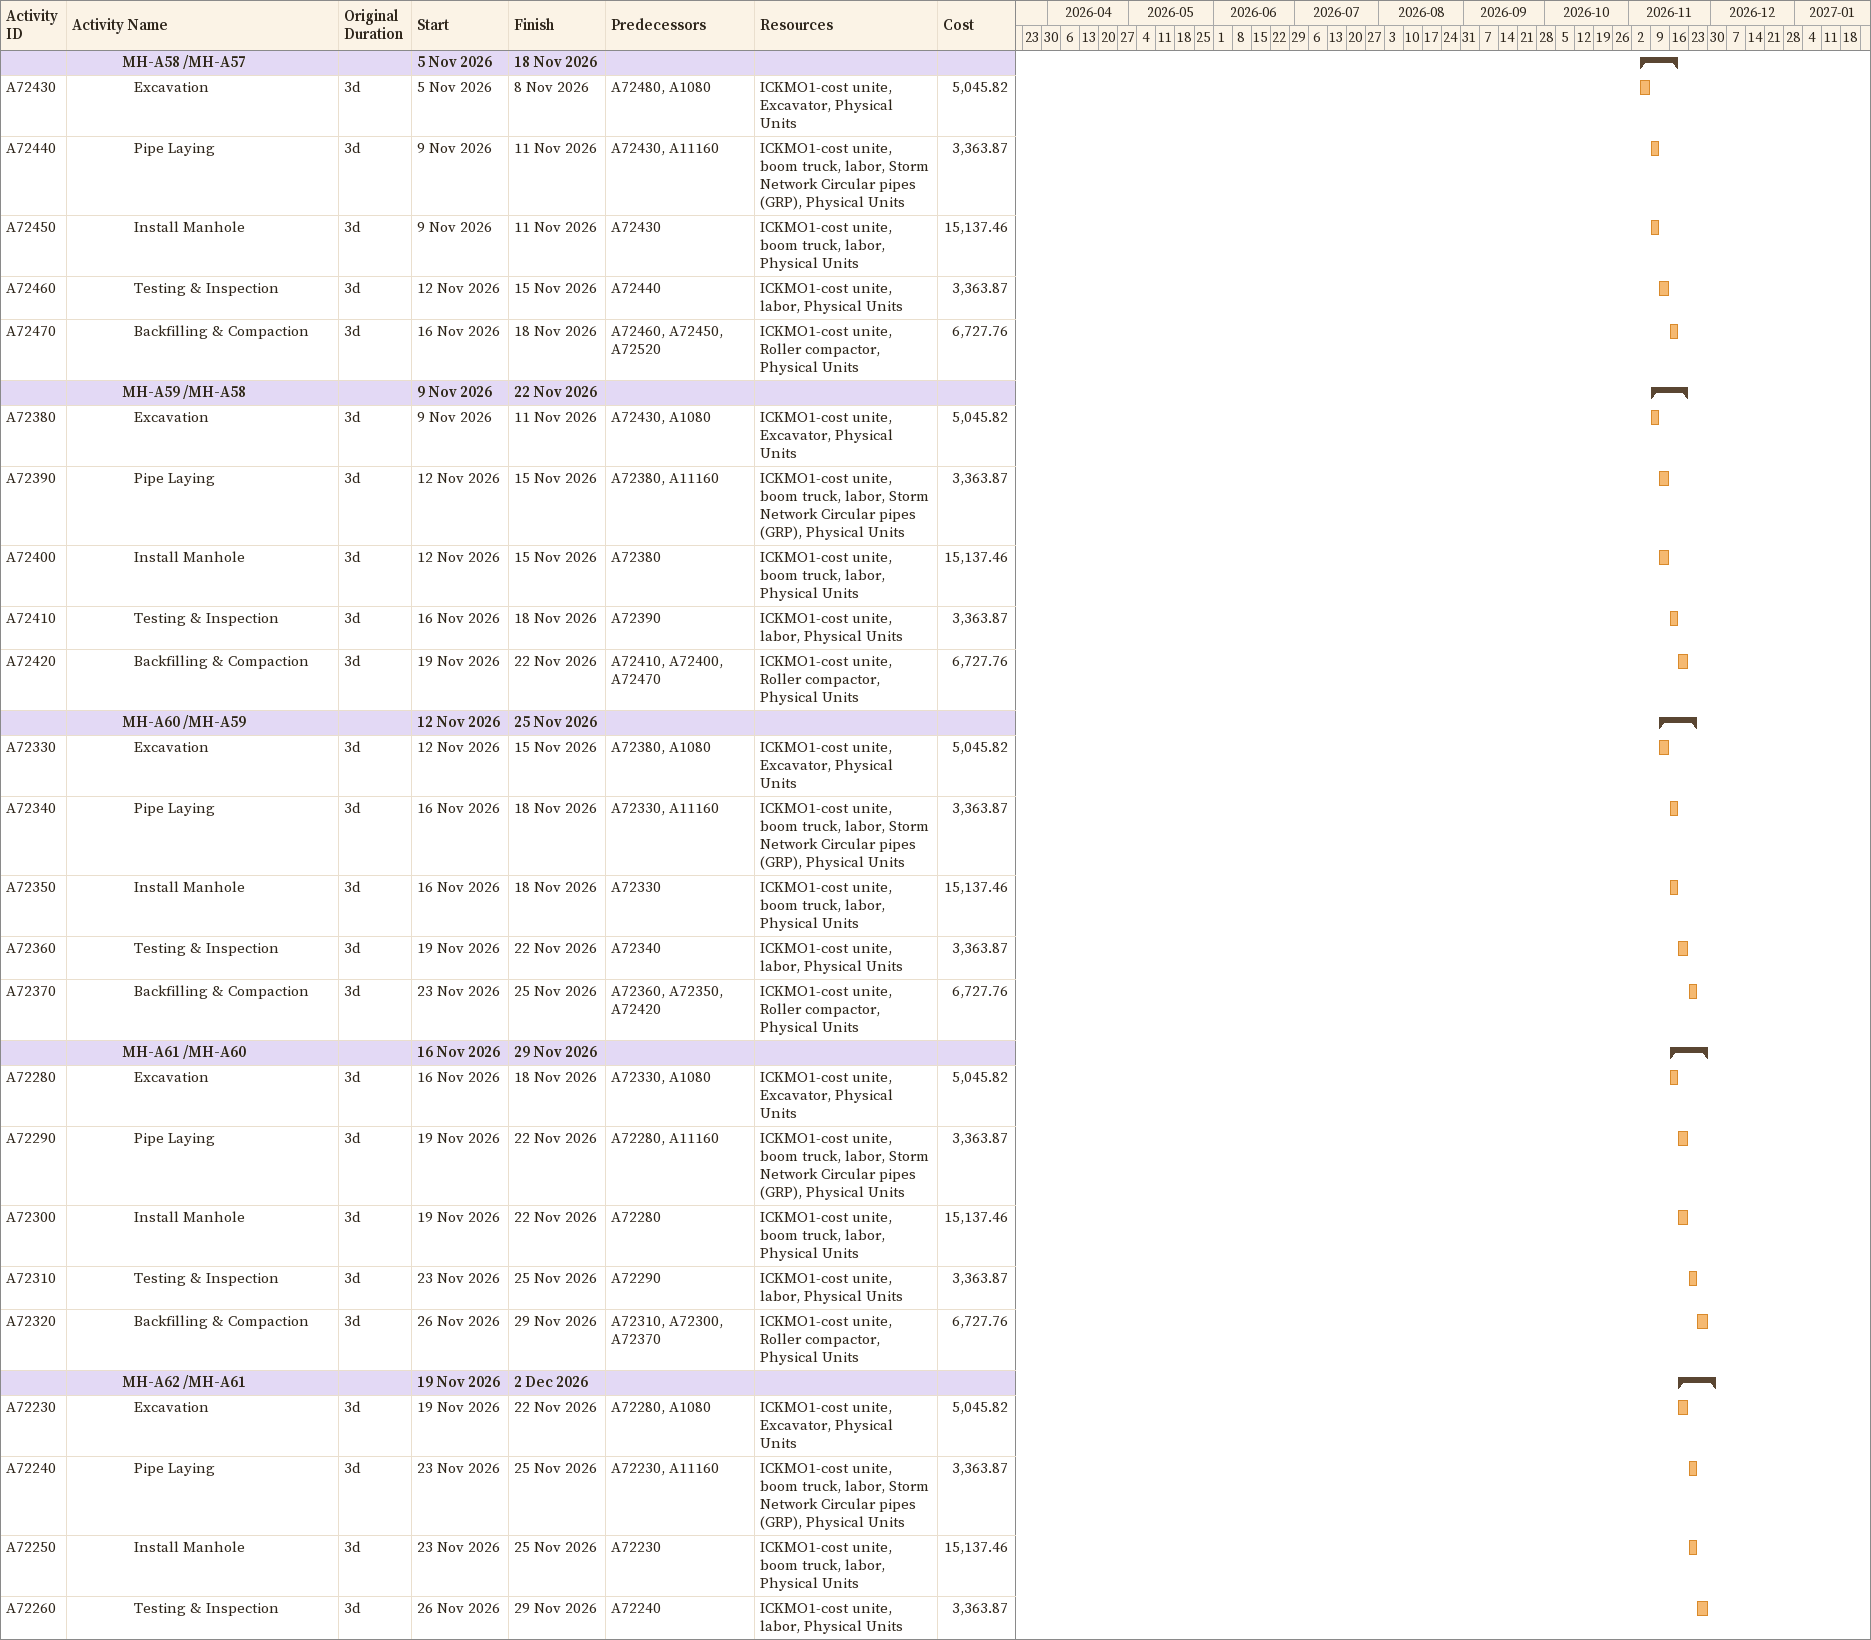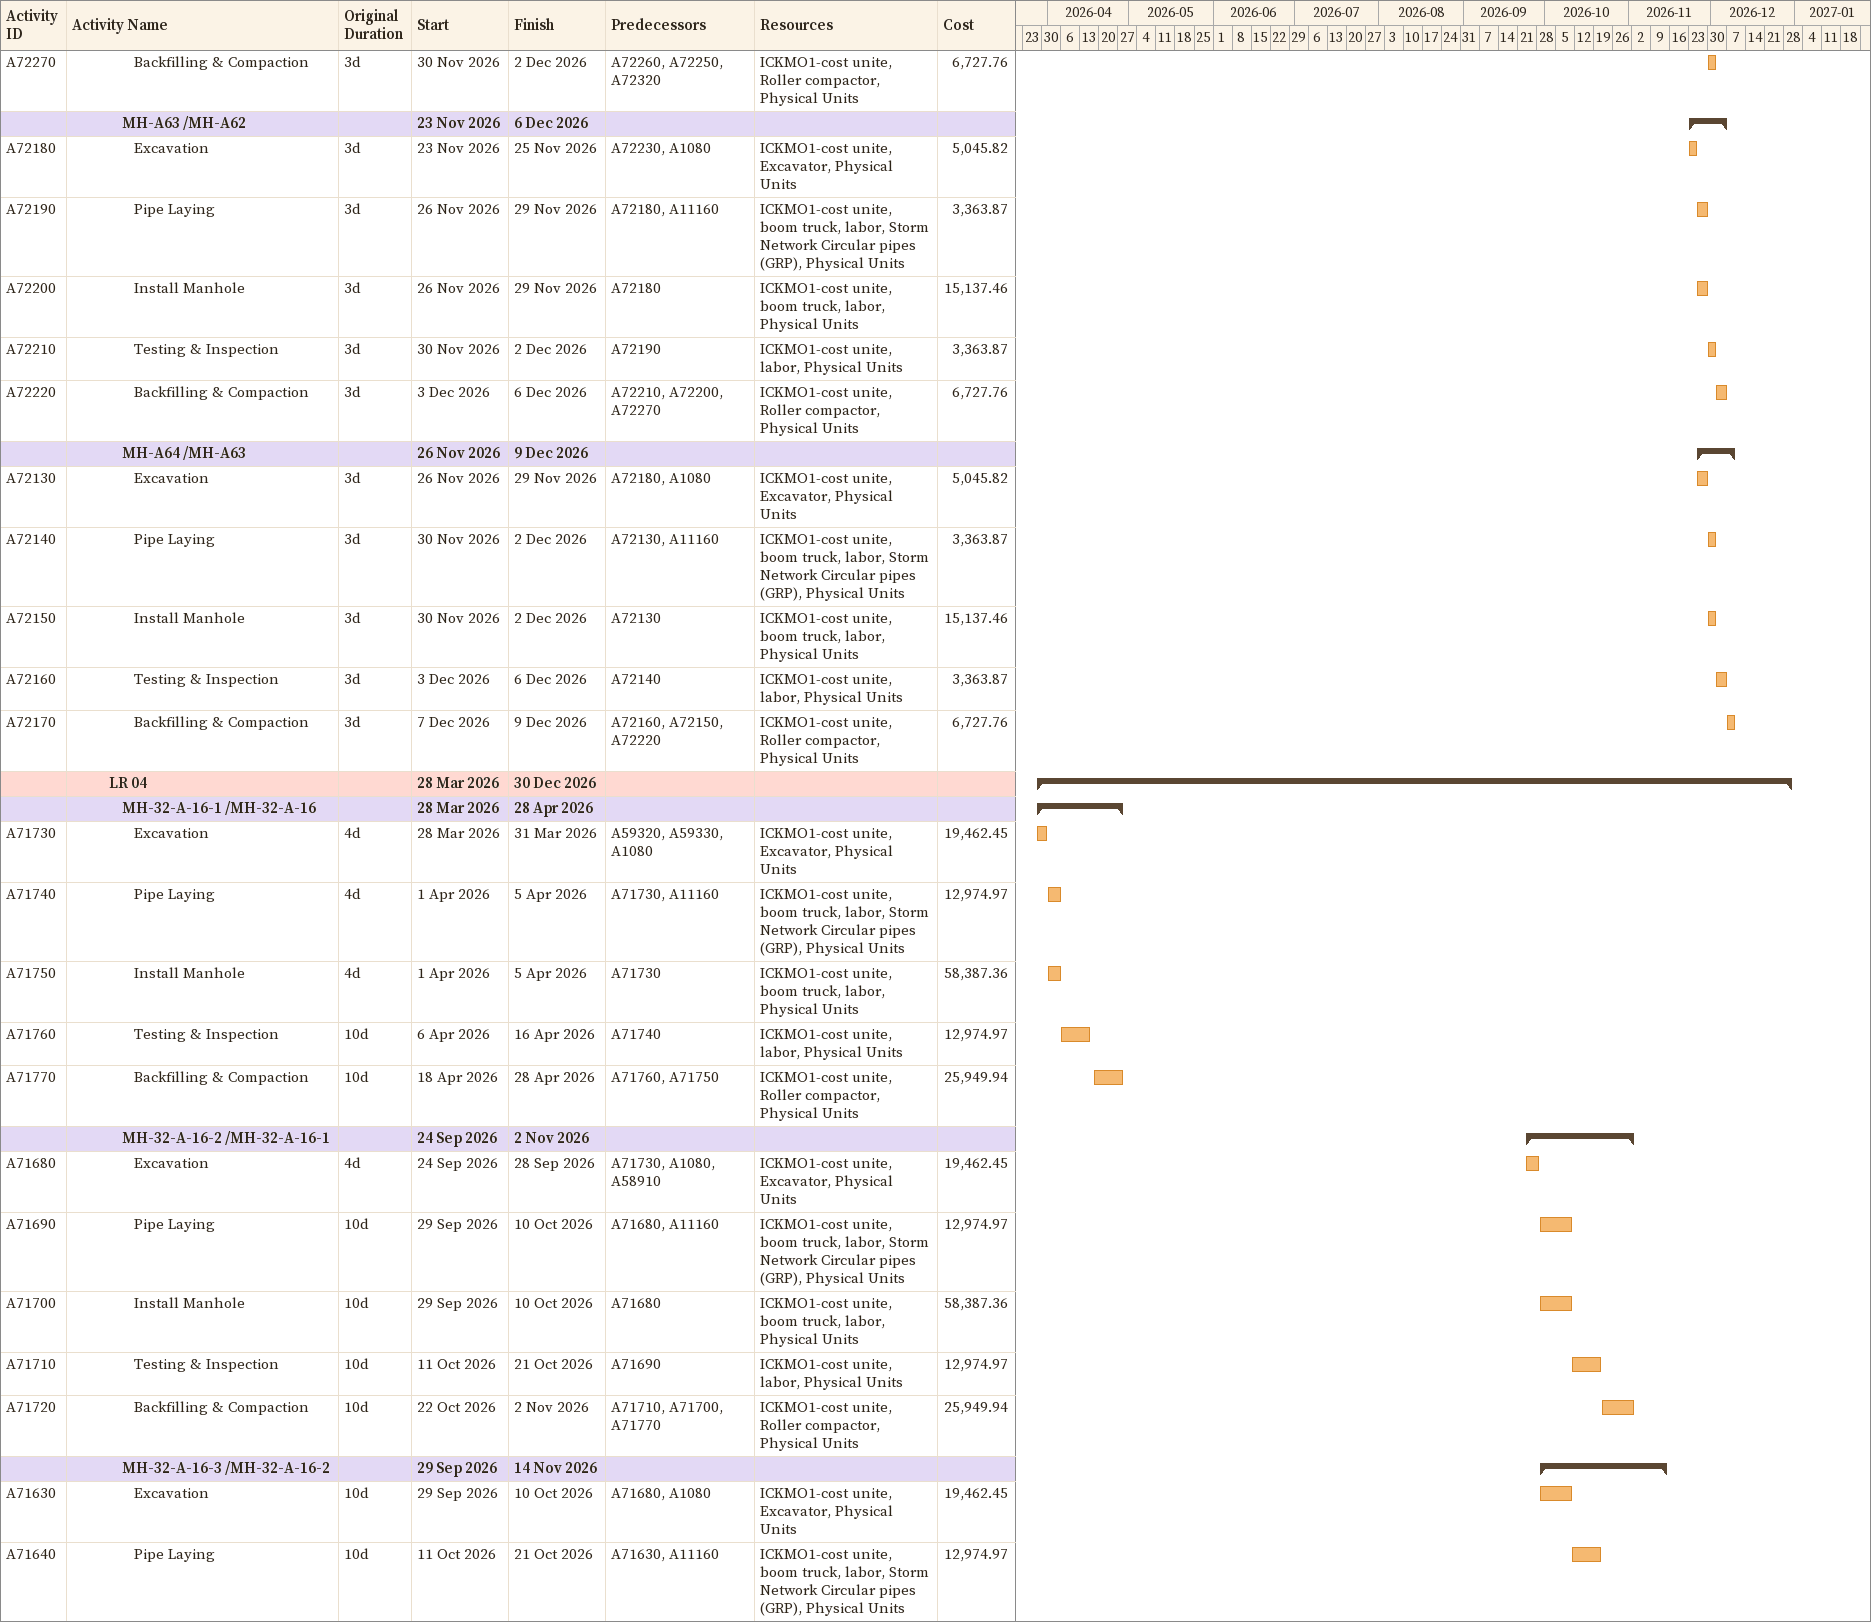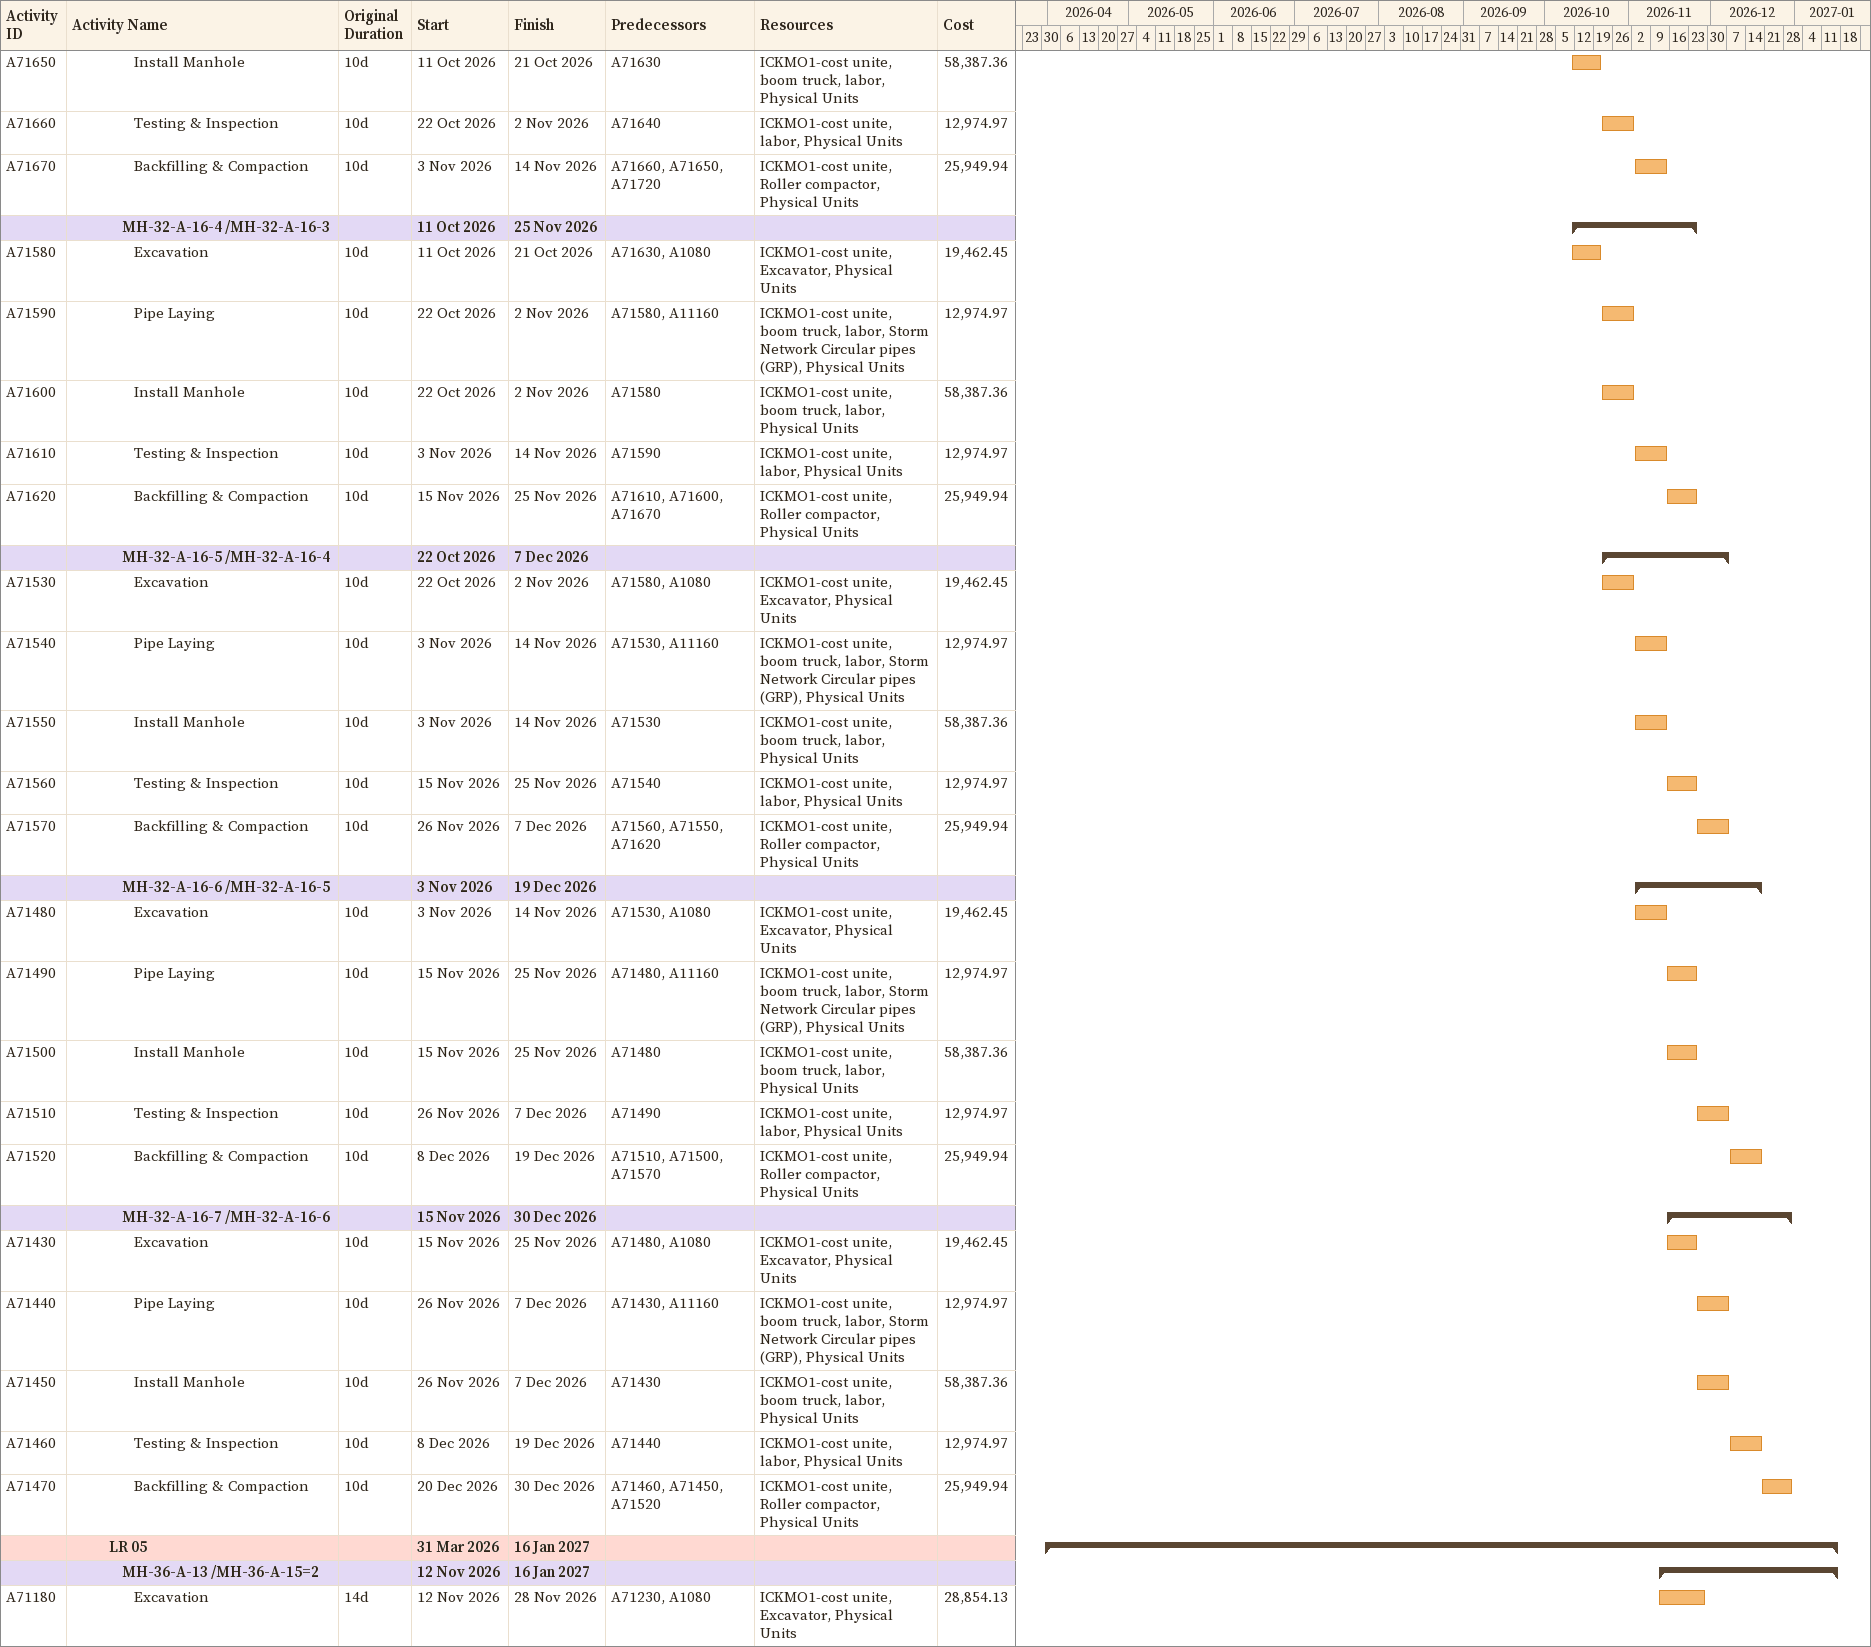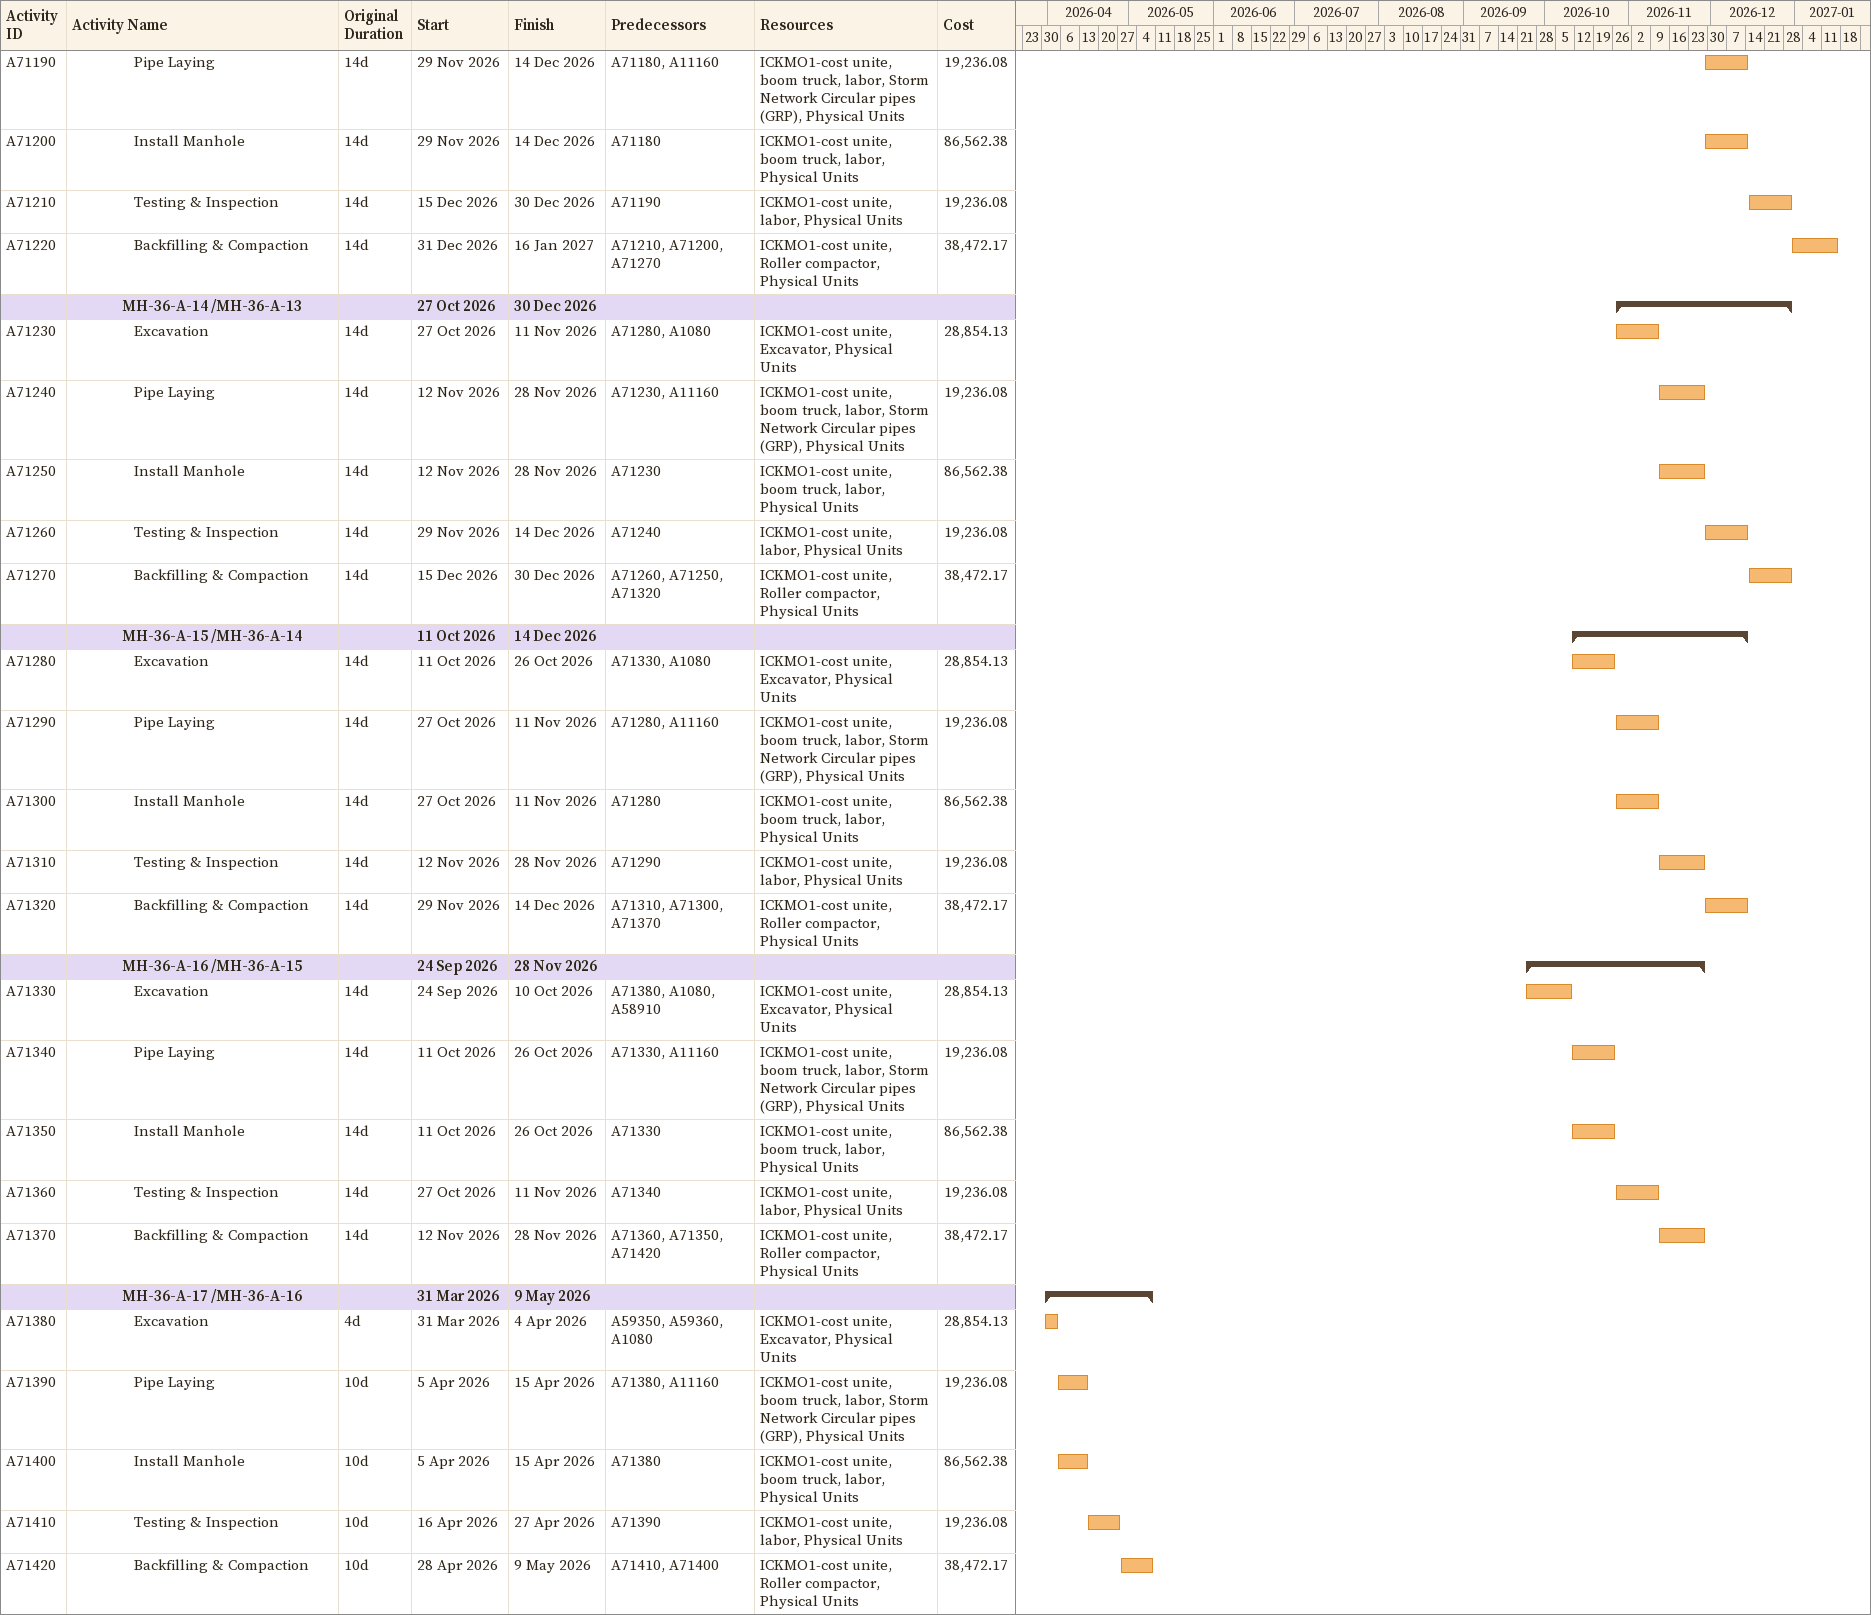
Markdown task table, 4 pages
| ID | Level | Task | Original duration | Start | Finish | Predecessors | Resources | Cost |
|---|---|---|---|---|---|---|---|---|
|  | 5 | **MH-A58 /MH-A57** |  | 2026-11-05 | 2026-11-18 |  |  |  |
| A72430 | 6 | Excavation | 3d | 2026-11-05 | 2026-11-08 | A72480, A1080 | ICKMO1-cost unite, Excavator, Physical Units | 5045.82 |
| A72440 | 6 | Pipe Laying | 3d | 2026-11-09 | 2026-11-11 | A72430, A11160 | ICKMO1-cost unite, boom truck, labor, Storm Network Circular pipes (GRP), Physical Units | 3363.87 |
| A72450 | 6 | Install Manhole | 3d | 2026-11-09 | 2026-11-11 | A72430 | ICKMO1-cost unite, boom truck, labor, Physical Units | 15137.46 |
| A72460 | 6 | Testing & Inspection | 3d | 2026-11-12 | 2026-11-15 | A72440 | ICKMO1-cost unite, labor, Physical Units | 3363.87 |
| A72470 | 6 | Backfilling & Compaction | 3d | 2026-11-16 | 2026-11-18 | A72460, A72450, A72520 | ICKMO1-cost unite, Roller compactor, Physical Units | 6727.76 |
|  | 5 | **MH-A59 /MH-A58** |  | 2026-11-09 | 2026-11-22 |  |  |  |
| A72380 | 6 | Excavation | 3d | 2026-11-09 | 2026-11-11 | A72430, A1080 | ICKMO1-cost unite, Excavator, Physical Units | 5045.82 |
| A72390 | 6 | Pipe Laying | 3d | 2026-11-12 | 2026-11-15 | A72380, A11160 | ICKMO1-cost unite, boom truck, labor, Storm Network Circular pipes (GRP), Physical Units | 3363.87 |
| A72400 | 6 | Install Manhole | 3d | 2026-11-12 | 2026-11-15 | A72380 | ICKMO1-cost unite, boom truck, labor, Physical Units | 15137.46 |
| A72410 | 6 | Testing & Inspection | 3d | 2026-11-16 | 2026-11-18 | A72390 | ICKMO1-cost unite, labor, Physical Units | 3363.87 |
| A72420 | 6 | Backfilling & Compaction | 3d | 2026-11-19 | 2026-11-22 | A72410, A72400, A72470 | ICKMO1-cost unite, Roller compactor, Physical Units | 6727.76 |
|  | 5 | **MH-A60 /MH-A59** |  | 2026-11-12 | 2026-11-25 |  |  |  |
| A72330 | 6 | Excavation | 3d | 2026-11-12 | 2026-11-15 | A72380, A1080 | ICKMO1-cost unite, Excavator, Physical Units | 5045.82 |
| A72340 | 6 | Pipe Laying | 3d | 2026-11-16 | 2026-11-18 | A72330, A11160 | ICKMO1-cost unite, boom truck, labor, Storm Network Circular pipes (GRP), Physical Units | 3363.87 |
| A72350 | 6 | Install Manhole | 3d | 2026-11-16 | 2026-11-18 | A72330 | ICKMO1-cost unite, boom truck, labor, Physical Units | 15137.46 |
| A72360 | 6 | Testing & Inspection | 3d | 2026-11-19 | 2026-11-22 | A72340 | ICKMO1-cost unite, labor, Physical Units | 3363.87 |
| A72370 | 6 | Backfilling & Compaction | 3d | 2026-11-23 | 2026-11-25 | A72360, A72350, A72420 | ICKMO1-cost unite, Roller compactor, Physical Units | 6727.76 |
|  | 5 | **MH-A61 /MH-A60** |  | 2026-11-16 | 2026-11-29 |  |  |  |
| A72280 | 6 | Excavation | 3d | 2026-11-16 | 2026-11-18 | A72330, A1080 | ICKMO1-cost unite, Excavator, Physical Units | 5045.82 |
| A72290 | 6 | Pipe Laying | 3d | 2026-11-19 | 2026-11-22 | A72280, A11160 | ICKMO1-cost unite, boom truck, labor, Storm Network Circular pipes (GRP), Physical Units | 3363.87 |
| A72300 | 6 | Install Manhole | 3d | 2026-11-19 | 2026-11-22 | A72280 | ICKMO1-cost unite, boom truck, labor, Physical Units | 15137.46 |
| A72310 | 6 | Testing & Inspection | 3d | 2026-11-23 | 2026-11-25 | A72290 | ICKMO1-cost unite, labor, Physical Units | 3363.87 |
| A72320 | 6 | Backfilling & Compaction | 3d | 2026-11-26 | 2026-11-29 | A72310, A72300, A72370 | ICKMO1-cost unite, Roller compactor, Physical Units | 6727.76 |
|  | 5 | **MH-A62 /MH-A61** |  | 2026-11-19 | 2026-12-02 |  |  |  |
| A72230 | 6 | Excavation | 3d | 2026-11-19 | 2026-11-22 | A72280, A1080 | ICKMO1-cost unite, Excavator, Physical Units | 5045.82 |
| A72240 | 6 | Pipe Laying | 3d | 2026-11-23 | 2026-11-25 | A72230, A11160 | ICKMO1-cost unite, boom truck, labor, Storm Network Circular pipes (GRP), Physical Units | 3363.87 |
| A72250 | 6 | Install Manhole | 3d | 2026-11-23 | 2026-11-25 | A72230 | ICKMO1-cost unite, boom truck, labor, Physical Units | 15137.46 |
| A72260 | 6 | Testing & Inspection | 3d | 2026-11-26 | 2026-11-29 | A72240 | ICKMO1-cost unite, labor, Physical Units | 3363.87 |
| A72270 | 6 | Backfilling & Compaction | 3d | 2026-11-30 | 2026-12-02 | A72260, A72250, A72320 | ICKMO1-cost unite, Roller compactor, Physical Units | 6727.76 |
|  | 5 | **MH-A63 /MH-A62** |  | 2026-11-23 | 2026-12-06 |  |  |  |
| A72180 | 6 | Excavation | 3d | 2026-11-23 | 2026-11-25 | A72230, A1080 | ICKMO1-cost unite, Excavator, Physical Units | 5045.82 |
| A72190 | 6 | Pipe Laying | 3d | 2026-11-26 | 2026-11-29 | A72180, A11160 | ICKMO1-cost unite, boom truck, labor, Storm Network Circular pipes (GRP), Physical Units | 3363.87 |
| A72200 | 6 | Install Manhole | 3d | 2026-11-26 | 2026-11-29 | A72180 | ICKMO1-cost unite, boom truck, labor, Physical Units | 15137.46 |
| A72210 | 6 | Testing & Inspection | 3d | 2026-11-30 | 2026-12-02 | A72190 | ICKMO1-cost unite, labor, Physical Units | 3363.87 |
| A72220 | 6 | Backfilling & Compaction | 3d | 2026-12-03 | 2026-12-06 | A72210, A72200, A72270 | ICKMO1-cost unite, Roller compactor, Physical Units | 6727.76 |
|  | 5 | **MH-A64 /MH-A63** |  | 2026-11-26 | 2026-12-09 |  |  |  |
| A72130 | 6 | Excavation | 3d | 2026-11-26 | 2026-11-29 | A72180, A1080 | ICKMO1-cost unite, Excavator, Physical Units | 5045.82 |
| A72140 | 6 | Pipe Laying | 3d | 2026-11-30 | 2026-12-02 | A72130, A11160 | ICKMO1-cost unite, boom truck, labor, Storm Network Circular pipes (GRP), Physical Units | 3363.87 |
| A72150 | 6 | Install Manhole | 3d | 2026-11-30 | 2026-12-02 | A72130 | ICKMO1-cost unite, boom truck, labor, Physical Units | 15137.46 |
| A72160 | 6 | Testing & Inspection | 3d | 2026-12-03 | 2026-12-06 | A72140 | ICKMO1-cost unite, labor, Physical Units | 3363.87 |
| A72170 | 6 | Backfilling & Compaction | 3d | 2026-12-07 | 2026-12-09 | A72160, A72150, A72220 | ICKMO1-cost unite, Roller compactor, Physical Units | 6727.76 |
|  | 4 | **LR 04** |  | 2026-03-28 | 2026-12-30 |  |  |  |
|  | 5 | **MH-32-A-16-1 /MH-32-A-16** |  | 2026-03-28 | 2026-04-28 |  |  |  |
| A71730 | 6 | Excavation | 4d | 2026-03-28 | 2026-03-31 | A59320, A59330, A1080 | ICKMO1-cost unite, Excavator, Physical Units | 19462.45 |
| A71740 | 6 | Pipe Laying | 4d | 2026-04-01 | 2026-04-05 | A71730, A11160 | ICKMO1-cost unite, boom truck, labor, Storm Network Circular pipes (GRP), Physical Units | 12974.97 |
| A71750 | 6 | Install Manhole | 4d | 2026-04-01 | 2026-04-05 | A71730 | ICKMO1-cost unite, boom truck, labor, Physical Units | 58387.36 |
| A71760 | 6 | Testing & Inspection | 10d | 2026-04-06 | 2026-04-16 | A71740 | ICKMO1-cost unite, labor, Physical Units | 12974.97 |
| A71770 | 6 | Backfilling & Compaction | 10d | 2026-04-18 | 2026-04-28 | A71760, A71750 | ICKMO1-cost unite, Roller compactor, Physical Units | 25949.94 |
|  | 5 | **MH-32-A-16-2 /MH-32-A-16-1** |  | 2026-09-24 | 2026-11-02 |  |  |  |
| A71680 | 6 | Excavation | 4d | 2026-09-24 | 2026-09-28 | A71730, A1080, A58910 | ICKMO1-cost unite, Excavator, Physical Units | 19462.45 |
| A71690 | 6 | Pipe Laying | 10d | 2026-09-29 | 2026-10-10 | A71680, A11160 | ICKMO1-cost unite, boom truck, labor, Storm Network Circular pipes (GRP), Physical Units | 12974.97 |
| A71700 | 6 | Install Manhole | 10d | 2026-09-29 | 2026-10-10 | A71680 | ICKMO1-cost unite, boom truck, labor, Physical Units | 58387.36 |
| A71710 | 6 | Testing & Inspection | 10d | 2026-10-11 | 2026-10-21 | A71690 | ICKMO1-cost unite, labor, Physical Units | 12974.97 |
| A71720 | 6 | Backfilling & Compaction | 10d | 2026-10-22 | 2026-11-02 | A71710, A71700, A71770 | ICKMO1-cost unite, Roller compactor, Physical Units | 25949.94 |
|  | 5 | **MH-32-A-16-3 /MH-32-A-16-2** |  | 2026-09-29 | 2026-11-14 |  |  |  |
| A71630 | 6 | Excavation | 10d | 2026-09-29 | 2026-10-10 | A71680, A1080 | ICKMO1-cost unite, Excavator, Physical Units | 19462.45 |
| A71640 | 6 | Pipe Laying | 10d | 2026-10-11 | 2026-10-21 | A71630, A11160 | ICKMO1-cost unite, boom truck, labor, Storm Network Circular pipes (GRP), Physical Units | 12974.97 |
| A71650 | 6 | Install Manhole | 10d | 2026-10-11 | 2026-10-21 | A71630 | ICKMO1-cost unite, boom truck, labor, Physical Units | 58387.36 |
| A71660 | 6 | Testing & Inspection | 10d | 2026-10-22 | 2026-11-02 | A71640 | ICKMO1-cost unite, labor, Physical Units | 12974.97 |
| A71670 | 6 | Backfilling & Compaction | 10d | 2026-11-03 | 2026-11-14 | A71660, A71650, A71720 | ICKMO1-cost unite, Roller compactor, Physical Units | 25949.94 |
|  | 5 | **MH-32-A-16-4 /MH-32-A-16-3** |  | 2026-10-11 | 2026-11-25 |  |  |  |
| A71580 | 6 | Excavation | 10d | 2026-10-11 | 2026-10-21 | A71630, A1080 | ICKMO1-cost unite, Excavator, Physical Units | 19462.45 |
| A71590 | 6 | Pipe Laying | 10d | 2026-10-22 | 2026-11-02 | A71580, A11160 | ICKMO1-cost unite, boom truck, labor, Storm Network Circular pipes (GRP), Physical Units | 12974.97 |
| A71600 | 6 | Install Manhole | 10d | 2026-10-22 | 2026-11-02 | A71580 | ICKMO1-cost unite, boom truck, labor, Physical Units | 58387.36 |
| A71610 | 6 | Testing & Inspection | 10d | 2026-11-03 | 2026-11-14 | A71590 | ICKMO1-cost unite, labor, Physical Units | 12974.97 |
| A71620 | 6 | Backfilling & Compaction | 10d | 2026-11-15 | 2026-11-25 | A71610, A71600, A71670 | ICKMO1-cost unite, Roller compactor, Physical Units | 25949.94 |
|  | 5 | **MH-32-A-16-5 /MH-32-A-16-4** |  | 2026-10-22 | 2026-12-07 |  |  |  |
| A71530 | 6 | Excavation | 10d | 2026-10-22 | 2026-11-02 | A71580, A1080 | ICKMO1-cost unite, Excavator, Physical Units | 19462.45 |
| A71540 | 6 | Pipe Laying | 10d | 2026-11-03 | 2026-11-14 | A71530, A11160 | ICKMO1-cost unite, boom truck, labor, Storm Network Circular pipes (GRP), Physical Units | 12974.97 |
| A71550 | 6 | Install Manhole | 10d | 2026-11-03 | 2026-11-14 | A71530 | ICKMO1-cost unite, boom truck, labor, Physical Units | 58387.36 |
| A71560 | 6 | Testing & Inspection | 10d | 2026-11-15 | 2026-11-25 | A71540 | ICKMO1-cost unite, labor, Physical Units | 12974.97 |
| A71570 | 6 | Backfilling & Compaction | 10d | 2026-11-26 | 2026-12-07 | A71560, A71550, A71620 | ICKMO1-cost unite, Roller compactor, Physical Units | 25949.94 |
|  | 5 | **MH-32-A-16-6 /MH-32-A-16-5** |  | 2026-11-03 | 2026-12-19 |  |  |  |
| A71480 | 6 | Excavation | 10d | 2026-11-03 | 2026-11-14 | A71530, A1080 | ICKMO1-cost unite, Excavator, Physical Units | 19462.45 |
| A71490 | 6 | Pipe Laying | 10d | 2026-11-15 | 2026-11-25 | A71480, A11160 | ICKMO1-cost unite, boom truck, labor, Storm Network Circular pipes (GRP), Physical Units | 12974.97 |
| A71500 | 6 | Install Manhole | 10d | 2026-11-15 | 2026-11-25 | A71480 | ICKMO1-cost unite, boom truck, labor, Physical Units | 58387.36 |
| A71510 | 6 | Testing & Inspection | 10d | 2026-11-26 | 2026-12-07 | A71490 | ICKMO1-cost unite, labor, Physical Units | 12974.97 |
| A71520 | 6 | Backfilling & Compaction | 10d | 2026-12-08 | 2026-12-19 | A71510, A71500, A71570 | ICKMO1-cost unite, Roller compactor, Physical Units | 25949.94 |
|  | 5 | **MH-32-A-16-7 /MH-32-A-16-6** |  | 2026-11-15 | 2026-12-30 |  |  |  |
| A71430 | 6 | Excavation | 10d | 2026-11-15 | 2026-11-25 | A71480, A1080 | ICKMO1-cost unite, Excavator, Physical Units | 19462.45 |
| A71440 | 6 | Pipe Laying | 10d | 2026-11-26 | 2026-12-07 | A71430, A11160 | ICKMO1-cost unite, boom truck, labor, Storm Network Circular pipes (GRP), Physical Units | 12974.97 |
| A71450 | 6 | Install Manhole | 10d | 2026-11-26 | 2026-12-07 | A71430 | ICKMO1-cost unite, boom truck, labor, Physical Units | 58387.36 |
| A71460 | 6 | Testing & Inspection | 10d | 2026-12-08 | 2026-12-19 | A71440 | ICKMO1-cost unite, labor, Physical Units | 12974.97 |
| A71470 | 6 | Backfilling & Compaction | 10d | 2026-12-20 | 2026-12-30 | A71460, A71450, A71520 | ICKMO1-cost unite, Roller compactor, Physical Units | 25949.94 |
|  | 4 | **LR 05** |  | 2026-03-31 | 2027-01-16 |  |  |  |
|  | 5 | **MH-36-A-13 /MH-36-A-15=2** |  | 2026-11-12 | 2027-01-16 |  |  |  |
| A71180 | 6 | Excavation | 14d | 2026-11-12 | 2026-11-28 | A71230, A1080 | ICKMO1-cost unite, Excavator, Physical Units | 28854.13 |
| A71190 | 6 | Pipe Laying | 14d | 2026-11-29 | 2026-12-14 | A71180, A11160 | ICKMO1-cost unite, boom truck, labor, Storm Network Circular pipes (GRP), Physical Units | 19236.08 |
| A71200 | 6 | Install Manhole | 14d | 2026-11-29 | 2026-12-14 | A71180 | ICKMO1-cost unite, boom truck, labor, Physical Units | 86562.38 |
| A71210 | 6 | Testing & Inspection | 14d | 2026-12-15 | 2026-12-30 | A71190 | ICKMO1-cost unite, labor, Physical Units | 19236.08 |
| A71220 | 6 | Backfilling & Compaction | 14d | 2026-12-31 | 2027-01-16 | A71210, A71200, A71270 | ICKMO1-cost unite, Roller compactor, Physical Units | 38472.17 |
|  | 5 | **MH-36-A-14 /MH-36-A-13** |  | 2026-10-27 | 2026-12-30 |  |  |  |
| A71230 | 6 | Excavation | 14d | 2026-10-27 | 2026-11-11 | A71280, A1080 | ICKMO1-cost unite, Excavator, Physical Units | 28854.13 |
| A71240 | 6 | Pipe Laying | 14d | 2026-11-12 | 2026-11-28 | A71230, A11160 | ICKMO1-cost unite, boom truck, labor, Storm Network Circular pipes (GRP), Physical Units | 19236.08 |
| A71250 | 6 | Install Manhole | 14d | 2026-11-12 | 2026-11-28 | A71230 | ICKMO1-cost unite, boom truck, labor, Physical Units | 86562.38 |
| A71260 | 6 | Testing & Inspection | 14d | 2026-11-29 | 2026-12-14 | A71240 | ICKMO1-cost unite, labor, Physical Units | 19236.08 |
| A71270 | 6 | Backfilling & Compaction | 14d | 2026-12-15 | 2026-12-30 | A71260, A71250, A71320 | ICKMO1-cost unite, Roller compactor, Physical Units | 38472.17 |
|  | 5 | **MH-36-A-15 /MH-36-A-14** |  | 2026-10-11 | 2026-12-14 |  |  |  |
| A71280 | 6 | Excavation | 14d | 2026-10-11 | 2026-10-26 | A71330, A1080 | ICKMO1-cost unite, Excavator, Physical Units | 28854.13 |
| A71290 | 6 | Pipe Laying | 14d | 2026-10-27 | 2026-11-11 | A71280, A11160 | ICKMO1-cost unite, boom truck, labor, Storm Network Circular pipes (GRP), Physical Units | 19236.08 |
| A71300 | 6 | Install Manhole | 14d | 2026-10-27 | 2026-11-11 | A71280 | ICKMO1-cost unite, boom truck, labor, Physical Units | 86562.38 |
| A71310 | 6 | Testing & Inspection | 14d | 2026-11-12 | 2026-11-28 | A71290 | ICKMO1-cost unite, labor, Physical Units | 19236.08 |
| A71320 | 6 | Backfilling & Compaction | 14d | 2026-11-29 | 2026-12-14 | A71310, A71300, A71370 | ICKMO1-cost unite, Roller compactor, Physical Units | 38472.17 |
|  | 5 | **MH-36-A-16 /MH-36-A-15** |  | 2026-09-24 | 2026-11-28 |  |  |  |
| A71330 | 6 | Excavation | 14d | 2026-09-24 | 2026-10-10 | A71380, A1080, A58910 | ICKMO1-cost unite, Excavator, Physical Units | 28854.13 |
| A71340 | 6 | Pipe Laying | 14d | 2026-10-11 | 2026-10-26 | A71330, A11160 | ICKMO1-cost unite, boom truck, labor, Storm Network Circular pipes (GRP), Physical Units | 19236.08 |
| A71350 | 6 | Install Manhole | 14d | 2026-10-11 | 2026-10-26 | A71330 | ICKMO1-cost unite, boom truck, labor, Physical Units | 86562.38 |
| A71360 | 6 | Testing & Inspection | 14d | 2026-10-27 | 2026-11-11 | A71340 | ICKMO1-cost unite, labor, Physical Units | 19236.08 |
| A71370 | 6 | Backfilling & Compaction | 14d | 2026-11-12 | 2026-11-28 | A71360, A71350, A71420 | ICKMO1-cost unite, Roller compactor, Physical Units | 38472.17 |
|  | 5 | **MH-36-A-17 /MH-36-A-16** |  | 2026-03-31 | 2026-05-09 |  |  |  |
| A71380 | 6 | Excavation | 4d | 2026-03-31 | 2026-04-04 | A59350, A59360, A1080 | ICKMO1-cost unite, Excavator, Physical Units | 28854.13 |
| A71390 | 6 | Pipe Laying | 10d | 2026-04-05 | 2026-04-15 | A71380, A11160 | ICKMO1-cost unite, boom truck, labor, Storm Network Circular pipes (GRP), Physical Units | 19236.08 |
| A71400 | 6 | Install Manhole | 10d | 2026-04-05 | 2026-04-15 | A71380 | ICKMO1-cost unite, boom truck, labor, Physical Units | 86562.38 |
| A71410 | 6 | Testing & Inspection | 10d | 2026-04-16 | 2026-04-27 | A71390 | ICKMO1-cost unite, labor, Physical Units | 19236.08 |
| A71420 | 6 | Backfilling & Compaction | 10d | 2026-04-28 | 2026-05-09 | A71410, A71400 | ICKMO1-cost unite, Roller compactor, Physical Units | 38472.17 |
